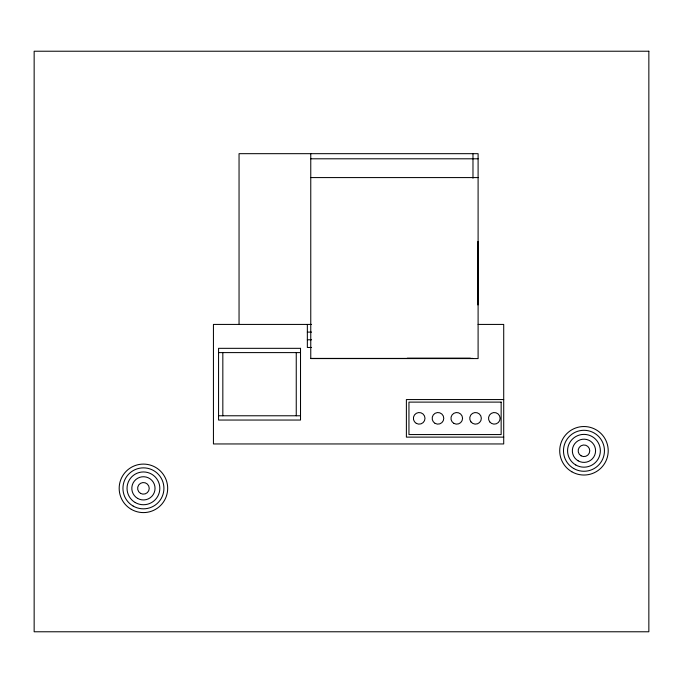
<?xml version="1.0" encoding="UTF-8"?>
<svg xmlns="http://www.w3.org/2000/svg" width="683" height="683" viewBox="0 0 683 683"><rect width="100%" height="100%" fill="white"/><g stroke="black" fill="none" stroke-linecap="round" stroke-linejoin="round"><path stroke-width="1.02" d="M310.765 158.798L478.1 158.798M310.765 177.58L478.1 177.58M311.576 324.425L213.438 324.425L213.438 443.95L503.712 443.95L503.712 324.425L478.1 324.425M307.35 332.109L311.576 332.109M307.35 339.793L311.576 339.793M311.576 347.476L307.35 347.476L307.35 324.425M218.56 352.599L300.52 352.599M407.239 358.234L470.416 358.234M310.765 358.404L472.978 358.404M503.712 399.555L406.385 399.555L406.385 437.12L503.712 437.12M218.56 415.776L300.52 415.776M477.929 241.441L477.929 304.959M477.878 272.739L477.878 273.661M472.978 153.675L472.978 178.22M310.765 153.675L310.765 358.575L478.1 358.575L478.1 153.675L239.05 153.675L239.05 324.425M296.251 352.599L296.251 415.776M222.829 352.599L222.829 415.776M648.85 51.225L34.15 51.225L34.15 631.775L648.85 631.775L648.85 51.225M300.52 348.33L218.56 348.33L218.56 420.045L300.52 420.045L300.52 348.33M501.151 402.116L408.946 402.116L408.946 434.559L501.151 434.559L501.151 402.116M140.527 493.374A5.806 5.806 0 0 0 149.236 488.345A5.806 5.806 0 0 0 140.527 483.316A5.806 5.806 0 0 0 140.527 493.374M137.624 498.402A11.611 11.611 0 0 0 155.041 488.345A11.611 11.611 0 0 0 137.624 478.288A11.611 11.611 0 0 0 137.624 498.402M135.234 502.543A16.392 16.392 0 0 0 159.822 488.345A16.392 16.392 0 0 0 135.234 474.147A16.392 16.392 0 0 0 135.234 502.543M133.185 506.086A20.49 20.49 0 0 0 163.92 488.345A20.49 20.49 0 0 0 133.185 470.604A20.49 20.49 0 0 0 133.185 506.086M131.307 509.347A24.246 24.246 0 0 0 167.677 488.345A24.246 24.246 0 0 0 131.307 467.343A24.246 24.246 0 0 0 131.307 509.347M581.062 455.809A5.806 5.806 0 0 0 589.77 450.78A5.806 5.806 0 0 0 581.062 445.751A5.806 5.806 0 0 0 581.062 455.809M578.16 460.837A11.611 11.611 0 0 0 595.576 450.78A11.611 11.611 0 0 0 578.16 440.723A11.611 11.611 0 0 0 578.16 460.837M575.769 464.978A16.392 16.392 0 0 0 600.357 450.78A16.392 16.392 0 0 0 575.769 436.582A16.392 16.392 0 0 0 575.769 464.978M573.72 468.521A20.49 20.49 0 0 0 604.455 450.78A20.49 20.49 0 0 0 573.72 433.039A20.49 20.49 0 0 0 573.72 468.521M571.842 471.782A24.246 24.246 0 0 0 608.212 450.78A24.246 24.246 0 0 0 571.842 429.778A24.246 24.246 0 0 0 571.842 471.782M489.72 421.872A5.806 5.806 0 0 0 499.683 420.557A5.806 5.806 0 0 0 493.561 412.583A5.806 5.806 0 0 0 489.72 421.872M470.937 421.872A5.806 5.806 0 0 0 480.9 420.557A5.806 5.806 0 0 0 474.779 412.583A5.806 5.806 0 0 0 470.937 421.872M453.853 423.366A5.806 5.806 0 0 0 462.562 418.337A5.806 5.806 0 0 0 453.853 413.309A5.806 5.806 0 0 0 453.853 423.366M435.071 423.366A5.806 5.806 0 0 0 443.779 418.337A5.806 5.806 0 0 0 435.071 413.309A5.806 5.806 0 0 0 435.071 423.366M416.288 423.366A5.806 5.806 0 0 0 424.997 418.337A5.806 5.806 0 0 0 416.288 413.309A5.806 5.806 0 0 0 416.288 423.366"/></g></svg>
